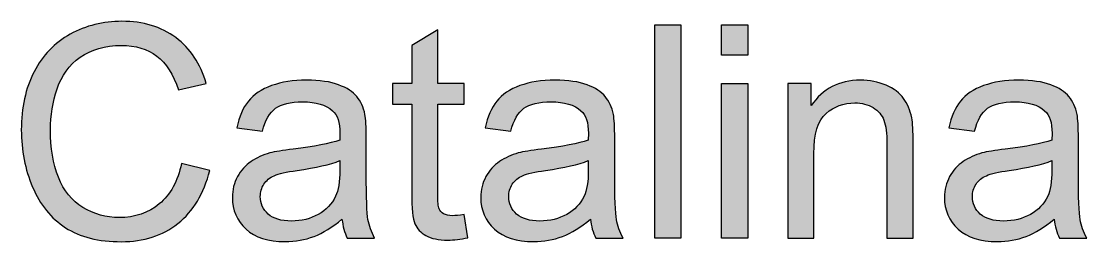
# Model space of a CAD drawing. Extents: x 65 to 351, y 40 to 244.
# Drawn here: x 127.59 to 150.31, y 239.18 to 243.88 of the extents above; entities that cross this region are included whole.
import ezdxf

# ---------------------------------------------------------------- set-up
doc = ezdxf.new("R2010")
doc.units = 0
doc.header["$MEASUREMENT"] = 0
doc.layers.add('TITLE', color=7, linetype='CONTINUOUS')

# ---------------------------------------------------------------- blocks, each defined once
blk = doc.blocks.new('BLOCK_28')
at = {"layer": 'TITLE'}
h = blk.add_hatch(color=7, dxfattribs=at)
h.dxf.hatch_style = 2
edge = h.paths.add_edge_path()
edge.add_spline(control_points=[(131.011, 240.852), (131.011, 240.852), (131.613, 240.701), (131.613, 240.701), (131.487, 240.207), (131.26, 239.83), (130.932, 239.57), (130.605, 239.311), (130.204, 239.181), (129.731, 239.181), (129.241, 239.181), (128.843, 239.281), (128.536, 239.48), (128.229, 239.68), (127.995, 239.969), (127.835, 240.347), (127.675, 240.725), (127.595, 241.132), (127.595, 241.566), (127.595, 242.039), (127.685, 242.452), (127.866, 242.804), (128.047, 243.157), (128.304, 243.424), (128.638, 243.607), (128.972, 243.79), (129.339, 243.882), (129.74, 243.882), (130.195, 243.882), (130.577, 243.766), (130.887, 243.534), (131.198, 243.303), (131.414, 242.977), (131.535, 242.558), (131.535, 242.558), (130.943, 242.418), (130.943, 242.418), (130.838, 242.749), (130.685, 242.99), (130.484, 243.141), (130.284, 243.292), (130.032, 243.367), (129.728, 243.367), (129.378, 243.367), (129.087, 243.283), (128.852, 243.116), (128.617, 242.948), (128.452, 242.724), (128.357, 242.442), (128.262, 242.159), (128.215, 241.868), (128.215, 241.569), (128.215, 241.182), (128.271, 240.845), (128.384, 240.556), (128.496, 240.268), (128.672, 240.053), (128.909, 239.91), (129.147, 239.767), (129.404, 239.696), (129.681, 239.696), (130.018, 239.696), (130.304, 239.793), (130.537, 239.987), (130.771, 240.182), (130.929, 240.47), (131.011, 240.852)], knot_values=[0, 0, 0, 0, 1, 1, 1, 2, 2, 2, 3, 3, 3, 4, 4, 4, 5, 5, 5, 6, 6, 6, 7, 7, 7, 8, 8, 8, 9, 9, 9, 10, 10, 10, 11, 11, 11, 12, 12, 12, 13, 13, 13, 14, 14, 14, 15, 15, 15, 16, 16, 16, 17, 17, 17, 18, 18, 18, 19, 19, 19, 20, 20, 20, 21, 21, 21, 22, 22, 22, 22], degree=3, periodic=1)
h = blk.add_hatch(color=7, dxfattribs=at)
h.dxf.hatch_style = 2
edge = h.paths.add_edge_path()
edge.add_spline(control_points=[(137.033, 239.758), (137.033, 239.758), (137.113, 239.265), (137.113, 239.265), (136.956, 239.232), (136.816, 239.215), (136.692, 239.215), (136.489, 239.215), (136.332, 239.247), (136.22, 239.312), (136.109, 239.376), (136.03, 239.46), (135.985, 239.564), (135.939, 239.669), (135.917, 239.888), (135.917, 240.223), (135.917, 240.223), (135.917, 242.118), (135.917, 242.118), (135.917, 242.118), (135.507, 242.118), (135.507, 242.118), (135.507, 242.118), (135.507, 242.552), (135.507, 242.552), (135.507, 242.552), (135.917, 242.552), (135.917, 242.552), (135.917, 242.552), (135.917, 243.367), (135.917, 243.367), (135.917, 243.367), (136.472, 243.702), (136.472, 243.702), (136.472, 243.702), (136.472, 242.552), (136.472, 242.552), (136.472, 242.552), (137.033, 242.552), (137.033, 242.552), (137.033, 242.552), (137.033, 242.118), (137.033, 242.118), (137.033, 242.118), (136.472, 242.118), (136.472, 242.118), (136.472, 242.118), (136.472, 240.192), (136.472, 240.192), (136.472, 240.033), (136.481, 239.931), (136.501, 239.885), (136.521, 239.84), (136.553, 239.803), (136.597, 239.777), (136.642, 239.75), (136.705, 239.736), (136.788, 239.736), (136.85, 239.736), (136.932, 239.744), (137.033, 239.758)], knot_values=[0, 0, 0, 0, 1, 1, 1, 2, 2, 2, 3, 3, 3, 4, 4, 4, 5, 5, 5, 6, 6, 6, 7, 7, 7, 8, 8, 8, 9, 9, 9, 10, 10, 10, 11, 11, 11, 12, 12, 12, 13, 13, 13, 14, 14, 14, 15, 15, 15, 16, 16, 16, 17, 17, 17, 18, 18, 18, 19, 19, 19, 20, 20, 20, 20], degree=3, periodic=1)
h = blk.add_hatch(color=7, dxfattribs=at)
h.dxf.hatch_style = 2
h.paths.add_polyline_path([(141.098, 239.259), (141.098, 243.804), (141.656, 243.804), (141.656, 239.259)])
h = blk.add_hatch(color=7, dxfattribs=at)
h.dxf.hatch_style = 2
h.paths.add_polyline_path([(142.524, 243.162), (142.524, 243.804), (143.082, 243.804), (143.082, 243.162)])
h.paths.add_polyline_path([(142.524, 239.259), (142.524, 242.552), (143.082, 242.552), (143.082, 239.259)])
h = blk.add_hatch(color=7, dxfattribs=at)
h.dxf.hatch_style = 2
edge = h.paths.add_edge_path()
edge.add_spline(control_points=[(134.431, 239.665), (134.225, 239.489), (134.026, 239.365), (133.835, 239.293), (133.643, 239.221), (133.438, 239.184), (133.219, 239.184), (132.857, 239.184), (132.579, 239.273), (132.385, 239.449), (132.191, 239.626), (132.094, 239.852), (132.094, 240.127), (132.094, 240.288), (132.13, 240.435), (132.204, 240.569), (132.277, 240.702), (132.373, 240.809), (132.492, 240.89), (132.611, 240.97), (132.745, 241.031), (132.894, 241.073), (133.003, 241.102), (133.168, 241.129), (133.39, 241.156), (133.84, 241.21), (134.172, 241.274), (134.385, 241.349), (134.387, 241.425), (134.388, 241.474), (134.388, 241.494), (134.388, 241.722), (134.335, 241.882), (134.23, 241.975), (134.087, 242.101), (133.875, 242.164), (133.594, 242.164), (133.332, 242.164), (133.138, 242.118), (133.013, 242.026), (132.888, 241.934), (132.795, 241.771), (132.735, 241.538), (132.735, 241.538), (132.19, 241.612), (132.19, 241.612), (132.239, 241.846), (132.321, 242.034), (132.435, 242.178), (132.548, 242.322), (132.713, 242.432), (132.928, 242.51), (133.143, 242.587), (133.392, 242.626), (133.675, 242.626), (133.956, 242.626), (134.184, 242.593), (134.36, 242.527), (134.536, 242.461), (134.665, 242.377), (134.748, 242.277), (134.83, 242.177), (134.888, 242.05), (134.921, 241.897), (134.94, 241.802), (134.949, 241.631), (134.949, 241.383), (134.949, 241.383), (134.949, 240.639), (134.949, 240.639), (134.949, 240.12), (134.961, 239.792), (134.985, 239.654), (135.009, 239.517), (135.056, 239.385), (135.126, 239.259), (135.126, 239.259), (134.543, 239.259), (134.543, 239.259), (134.485, 239.375), (134.448, 239.51), (134.431, 239.665)], knot_values=[0, 0, 0, 0, 1, 1, 1, 2, 2, 2, 3, 3, 3, 4, 4, 4, 5, 5, 5, 6, 6, 6, 7, 7, 7, 8, 8, 8, 9, 9, 9, 10, 10, 10, 11, 11, 11, 12, 12, 12, 13, 13, 13, 14, 14, 14, 15, 15, 15, 16, 16, 16, 17, 17, 17, 18, 18, 18, 19, 19, 19, 20, 20, 20, 21, 21, 21, 22, 22, 22, 23, 23, 23, 24, 24, 24, 25, 25, 25, 26, 26, 26, 27, 27, 27, 27], degree=3, periodic=1)
edge = h.paths.add_edge_path()
edge.add_spline(control_points=[(134.385, 240.911), (134.182, 240.829), (133.878, 240.758), (133.473, 240.701), (133.244, 240.667), (133.082, 240.63), (132.987, 240.589), (132.891, 240.548), (132.818, 240.487), (132.766, 240.408), (132.715, 240.328), (132.689, 240.24), (132.689, 240.142), (132.689, 239.994), (132.745, 239.87), (132.858, 239.77), (132.971, 239.671), (133.135, 239.622), (133.352, 239.622), (133.567, 239.622), (133.759, 239.669), (133.926, 239.763), (134.093, 239.857), (134.216, 239.985), (134.295, 240.149), (134.355, 240.275), (134.385, 240.461), (134.385, 240.707), (134.385, 240.707), (134.385, 240.911), (134.385, 240.911)], knot_values=[0, 0, 0, 0, 1, 1, 1, 2, 2, 2, 3, 3, 3, 4, 4, 4, 5, 5, 5, 6, 6, 6, 7, 7, 7, 8, 8, 8, 9, 9, 9, 10, 10, 10, 10], degree=3, periodic=1)
h = blk.add_hatch(color=7, dxfattribs=at)
h.dxf.hatch_style = 2
edge = h.paths.add_edge_path()
edge.add_spline(control_points=[(139.727, 239.665), (139.521, 239.489), (139.322, 239.365), (139.13, 239.293), (138.939, 239.221), (138.734, 239.184), (138.515, 239.184), (138.153, 239.184), (137.875, 239.273), (137.681, 239.449), (137.487, 239.626), (137.389, 239.852), (137.389, 240.127), (137.389, 240.288), (137.426, 240.435), (137.499, 240.569), (137.573, 240.702), (137.669, 240.809), (137.788, 240.89), (137.907, 240.97), (138.04, 241.031), (138.189, 241.073), (138.299, 241.102), (138.464, 241.129), (138.685, 241.156), (139.136, 241.21), (139.468, 241.274), (139.681, 241.349), (139.683, 241.425), (139.684, 241.474), (139.684, 241.494), (139.684, 241.722), (139.631, 241.882), (139.526, 241.975), (139.383, 242.101), (139.171, 242.164), (138.89, 242.164), (138.628, 242.164), (138.434, 242.118), (138.309, 242.026), (138.184, 241.934), (138.091, 241.771), (138.031, 241.538), (138.031, 241.538), (137.485, 241.612), (137.485, 241.612), (137.535, 241.846), (137.617, 242.034), (137.73, 242.178), (137.844, 242.322), (138.008, 242.432), (138.223, 242.51), (138.438, 242.587), (138.687, 242.626), (138.971, 242.626), (139.252, 242.626), (139.48, 242.593), (139.656, 242.527), (139.832, 242.461), (139.961, 242.377), (140.043, 242.277), (140.126, 242.177), (140.184, 242.05), (140.217, 241.897), (140.236, 241.802), (140.245, 241.631), (140.245, 241.383), (140.245, 241.383), (140.245, 240.639), (140.245, 240.639), (140.245, 240.12), (140.257, 239.792), (140.281, 239.654), (140.304, 239.517), (140.351, 239.385), (140.422, 239.259), (140.422, 239.259), (139.839, 239.259), (139.839, 239.259), (139.781, 239.375), (139.744, 239.51), (139.727, 239.665)], knot_values=[0, 0, 0, 0, 1, 1, 1, 2, 2, 2, 3, 3, 3, 4, 4, 4, 5, 5, 5, 6, 6, 6, 7, 7, 7, 8, 8, 8, 9, 9, 9, 10, 10, 10, 11, 11, 11, 12, 12, 12, 13, 13, 13, 14, 14, 14, 15, 15, 15, 16, 16, 16, 17, 17, 17, 18, 18, 18, 19, 19, 19, 20, 20, 20, 21, 21, 21, 22, 22, 22, 23, 23, 23, 24, 24, 24, 25, 25, 25, 26, 26, 26, 27, 27, 27, 27], degree=3, periodic=1)
edge = h.paths.add_edge_path()
edge.add_spline(control_points=[(139.681, 240.911), (139.478, 240.829), (139.174, 240.758), (138.769, 240.701), (138.54, 240.667), (138.377, 240.63), (138.282, 240.589), (138.187, 240.548), (138.114, 240.487), (138.062, 240.408), (138.011, 240.328), (137.985, 240.24), (137.985, 240.142), (137.985, 239.994), (138.041, 239.87), (138.154, 239.77), (138.266, 239.671), (138.431, 239.622), (138.648, 239.622), (138.863, 239.622), (139.054, 239.669), (139.222, 239.763), (139.389, 239.857), (139.512, 239.985), (139.591, 240.149), (139.651, 240.275), (139.681, 240.461), (139.681, 240.707), (139.681, 240.707), (139.681, 240.911), (139.681, 240.911)], knot_values=[0, 0, 0, 0, 1, 1, 1, 2, 2, 2, 3, 3, 3, 4, 4, 4, 5, 5, 5, 6, 6, 6, 7, 7, 7, 8, 8, 8, 9, 9, 9, 10, 10, 10, 10], degree=3, periodic=1)
h = blk.add_hatch(color=7, dxfattribs=at)
h.dxf.hatch_style = 2
edge = h.paths.add_edge_path()
edge.add_spline(control_points=[(143.932, 239.259), (143.932, 239.259), (143.932, 242.552), (143.932, 242.552), (143.932, 242.552), (144.434, 242.552), (144.434, 242.552), (144.434, 242.552), (144.434, 242.083), (144.434, 242.083), (144.676, 242.445), (145.025, 242.626), (145.482, 242.626), (145.68, 242.626), (145.863, 242.59), (146.029, 242.519), (146.196, 242.448), (146.32, 242.354), (146.403, 242.238), (146.485, 242.123), (146.543, 241.985), (146.576, 241.826), (146.597, 241.723), (146.607, 241.542), (146.607, 241.283), (146.607, 241.283), (146.607, 239.259), (146.607, 239.259), (146.607, 239.259), (146.049, 239.259), (146.049, 239.259), (146.049, 239.259), (146.049, 241.262), (146.049, 241.262), (146.049, 241.489), (146.028, 241.659), (145.984, 241.772), (145.941, 241.884), (145.864, 241.974), (145.753, 242.042), (145.643, 242.109), (145.513, 242.142), (145.364, 242.142), (145.126, 242.142), (144.921, 242.067), (144.749, 241.916), (144.576, 241.765), (144.49, 241.479), (144.49, 241.057), (144.49, 241.057), (144.49, 239.259), (144.49, 239.259), (144.49, 239.259), (143.932, 239.259), (143.932, 239.259)], knot_values=[0, 0, 0, 0, 1, 1, 1, 2, 2, 2, 3, 3, 3, 4, 4, 4, 5, 5, 5, 6, 6, 6, 7, 7, 7, 8, 8, 8, 9, 9, 9, 10, 10, 10, 11, 11, 11, 12, 12, 12, 13, 13, 13, 14, 14, 14, 15, 15, 15, 16, 16, 16, 17, 17, 17, 18, 18, 18, 18], degree=3, periodic=1)
h = blk.add_hatch(color=7, dxfattribs=at)
h.dxf.hatch_style = 2
edge = h.paths.add_edge_path()
edge.add_spline(control_points=[(149.612, 239.665), (149.405, 239.489), (149.206, 239.365), (149.015, 239.293), (148.824, 239.221), (148.619, 239.184), (148.4, 239.184), (148.038, 239.184), (147.76, 239.273), (147.565, 239.449), (147.371, 239.626), (147.274, 239.852), (147.274, 240.127), (147.274, 240.288), (147.311, 240.435), (147.384, 240.569), (147.457, 240.702), (147.554, 240.809), (147.672, 240.89), (147.791, 240.97), (147.925, 241.031), (148.074, 241.073), (148.184, 241.102), (148.349, 241.129), (148.57, 241.156), (149.021, 241.21), (149.352, 241.274), (149.565, 241.349), (149.567, 241.425), (149.568, 241.474), (149.568, 241.494), (149.568, 241.722), (149.516, 241.882), (149.41, 241.975), (149.268, 242.101), (149.056, 242.164), (148.775, 242.164), (148.512, 242.164), (148.318, 242.118), (148.193, 242.026), (148.068, 241.934), (147.976, 241.771), (147.916, 241.538), (147.916, 241.538), (147.37, 241.612), (147.37, 241.612), (147.42, 241.846), (147.501, 242.034), (147.615, 242.178), (147.729, 242.322), (147.893, 242.432), (148.108, 242.51), (148.323, 242.587), (148.572, 242.626), (148.855, 242.626), (149.136, 242.626), (149.365, 242.593), (149.541, 242.527), (149.716, 242.461), (149.845, 242.377), (149.928, 242.277), (150.011, 242.177), (150.069, 242.05), (150.102, 241.897), (150.12, 241.802), (150.13, 241.631), (150.13, 241.383), (150.13, 241.383), (150.13, 240.639), (150.13, 240.639), (150.13, 240.12), (150.142, 239.792), (150.165, 239.654), (150.189, 239.517), (150.236, 239.385), (150.306, 239.259), (150.306, 239.259), (149.724, 239.259), (149.724, 239.259), (149.666, 239.375), (149.628, 239.51), (149.612, 239.665)], knot_values=[0, 0, 0, 0, 1, 1, 1, 2, 2, 2, 3, 3, 3, 4, 4, 4, 5, 5, 5, 6, 6, 6, 7, 7, 7, 8, 8, 8, 9, 9, 9, 10, 10, 10, 11, 11, 11, 12, 12, 12, 13, 13, 13, 14, 14, 14, 15, 15, 15, 16, 16, 16, 17, 17, 17, 18, 18, 18, 19, 19, 19, 20, 20, 20, 21, 21, 21, 22, 22, 22, 23, 23, 23, 24, 24, 24, 25, 25, 25, 26, 26, 26, 27, 27, 27, 27], degree=3, periodic=1)
edge = h.paths.add_edge_path()
edge.add_spline(control_points=[(149.565, 240.911), (149.363, 240.829), (149.059, 240.758), (148.654, 240.701), (148.424, 240.667), (148.262, 240.63), (148.167, 240.589), (148.072, 240.548), (147.999, 240.487), (147.947, 240.408), (147.895, 240.328), (147.869, 240.24), (147.869, 240.142), (147.869, 239.994), (147.926, 239.87), (148.038, 239.77), (148.151, 239.671), (148.316, 239.622), (148.533, 239.622), (148.748, 239.622), (148.939, 239.669), (149.106, 239.763), (149.274, 239.857), (149.397, 239.985), (149.475, 240.149), (149.535, 240.275), (149.565, 240.461), (149.565, 240.707), (149.565, 240.707), (149.565, 240.911), (149.565, 240.911)], knot_values=[0, 0, 0, 0, 1, 1, 1, 2, 2, 2, 3, 3, 3, 4, 4, 4, 5, 5, 5, 6, 6, 6, 7, 7, 7, 8, 8, 8, 9, 9, 9, 10, 10, 10, 10], degree=3, periodic=1)
for points in [[(141.098, 239.259), (141.098, 243.804), (141.656, 243.804), (141.656, 239.259), (141.098, 239.259)], [(142.524, 243.162), (142.524, 243.804), (143.082, 243.804), (143.082, 243.162), (142.524, 243.162)], [(142.524, 239.259), (142.524, 242.552), (143.082, 242.552), (143.082, 239.259), (142.524, 239.259)]]:
    blk.add_lwpolyline(points, dxfattribs=at)
for points, knots in [([(131.011, 240.852), (131.011, 240.852), (131.613, 240.701), (131.613, 240.701), (131.487, 240.207), (131.26, 239.83), (130.932, 239.57), (130.605, 239.311), (130.204, 239.181), (129.731, 239.181), (129.241, 239.181), (128.843, 239.281), (128.536, 239.48), (128.229, 239.68), (127.995, 239.969), (127.835, 240.347), (127.675, 240.725), (127.595, 241.132), (127.595, 241.566), (127.595, 242.039), (127.685, 242.452), (127.866, 242.804), (128.047, 243.157), (128.304, 243.424), (128.638, 243.607), (128.972, 243.79), (129.339, 243.882), (129.74, 243.882), (130.195, 243.882), (130.577, 243.766), (130.887, 243.534), (131.198, 243.303), (131.414, 242.977), (131.535, 242.558), (131.535, 242.558), (130.943, 242.418), (130.943, 242.418), (130.838, 242.749), (130.685, 242.99), (130.484, 243.141), (130.284, 243.292), (130.032, 243.367), (129.728, 243.367), (129.378, 243.367), (129.087, 243.283), (128.852, 243.116), (128.617, 242.948), (128.452, 242.724), (128.357, 242.442), (128.262, 242.159), (128.215, 241.868), (128.215, 241.569), (128.215, 241.182), (128.271, 240.845), (128.384, 240.556), (128.496, 240.268), (128.672, 240.053), (128.909, 239.91), (129.147, 239.767), (129.404, 239.696), (129.681, 239.696), (130.018, 239.696), (130.304, 239.793), (130.537, 239.987), (130.771, 240.182), (130.929, 240.47), (131.011, 240.852)], [0, 0, 0, 0, 1, 1, 1, 2, 2, 2, 3, 3, 3, 4, 4, 4, 5, 5, 5, 6, 6, 6, 7, 7, 7, 8, 8, 8, 9, 9, 9, 10, 10, 10, 11, 11, 11, 12, 12, 12, 13, 13, 13, 14, 14, 14, 15, 15, 15, 16, 16, 16, 17, 17, 17, 18, 18, 18, 19, 19, 19, 20, 20, 20, 21, 21, 21, 22, 22, 22, 22]), ([(137.033, 239.758), (137.033, 239.758), (137.113, 239.265), (137.113, 239.265), (136.956, 239.232), (136.816, 239.215), (136.692, 239.215), (136.489, 239.215), (136.332, 239.247), (136.22, 239.312), (136.109, 239.376), (136.03, 239.46), (135.985, 239.564), (135.939, 239.669), (135.917, 239.888), (135.917, 240.223), (135.917, 240.223), (135.917, 242.118), (135.917, 242.118), (135.917, 242.118), (135.507, 242.118), (135.507, 242.118), (135.507, 242.118), (135.507, 242.552), (135.507, 242.552), (135.507, 242.552), (135.917, 242.552), (135.917, 242.552), (135.917, 242.552), (135.917, 243.367), (135.917, 243.367), (135.917, 243.367), (136.472, 243.702), (136.472, 243.702), (136.472, 243.702), (136.472, 242.552), (136.472, 242.552), (136.472, 242.552), (137.033, 242.552), (137.033, 242.552), (137.033, 242.552), (137.033, 242.118), (137.033, 242.118), (137.033, 242.118), (136.472, 242.118), (136.472, 242.118), (136.472, 242.118), (136.472, 240.192), (136.472, 240.192), (136.472, 240.033), (136.481, 239.931), (136.501, 239.885), (136.521, 239.84), (136.553, 239.803), (136.597, 239.777), (136.642, 239.75), (136.705, 239.736), (136.788, 239.736), (136.85, 239.736), (136.932, 239.744), (137.033, 239.758)], [0, 0, 0, 0, 1, 1, 1, 2, 2, 2, 3, 3, 3, 4, 4, 4, 5, 5, 5, 6, 6, 6, 7, 7, 7, 8, 8, 8, 9, 9, 9, 10, 10, 10, 11, 11, 11, 12, 12, 12, 13, 13, 13, 14, 14, 14, 15, 15, 15, 16, 16, 16, 17, 17, 17, 18, 18, 18, 19, 19, 19, 20, 20, 20, 20]), ([(134.431, 239.665), (134.225, 239.489), (134.026, 239.365), (133.835, 239.293), (133.643, 239.221), (133.438, 239.184), (133.219, 239.184), (132.857, 239.184), (132.579, 239.273), (132.385, 239.449), (132.191, 239.626), (132.094, 239.852), (132.094, 240.127), (132.094, 240.288), (132.13, 240.435), (132.204, 240.569), (132.277, 240.702), (132.373, 240.809), (132.492, 240.89), (132.611, 240.97), (132.745, 241.031), (132.894, 241.073), (133.003, 241.102), (133.168, 241.129), (133.39, 241.156), (133.84, 241.21), (134.172, 241.274), (134.385, 241.349), (134.387, 241.425), (134.388, 241.474), (134.388, 241.494), (134.388, 241.722), (134.335, 241.882), (134.23, 241.975), (134.087, 242.101), (133.875, 242.164), (133.594, 242.164), (133.332, 242.164), (133.138, 242.118), (133.013, 242.026), (132.888, 241.934), (132.795, 241.771), (132.735, 241.538), (132.735, 241.538), (132.19, 241.612), (132.19, 241.612), (132.239, 241.846), (132.321, 242.034), (132.435, 242.178), (132.548, 242.322), (132.713, 242.432), (132.928, 242.51), (133.143, 242.587), (133.392, 242.626), (133.675, 242.626), (133.956, 242.626), (134.184, 242.593), (134.36, 242.527), (134.536, 242.461), (134.665, 242.377), (134.748, 242.277), (134.83, 242.177), (134.888, 242.05), (134.921, 241.897), (134.94, 241.802), (134.949, 241.631), (134.949, 241.383), (134.949, 241.383), (134.949, 240.639), (134.949, 240.639), (134.949, 240.12), (134.961, 239.792), (134.985, 239.654), (135.009, 239.517), (135.056, 239.385), (135.126, 239.259), (135.126, 239.259), (134.543, 239.259), (134.543, 239.259), (134.485, 239.375), (134.448, 239.51), (134.431, 239.665)], [0, 0, 0, 0, 1, 1, 1, 2, 2, 2, 3, 3, 3, 4, 4, 4, 5, 5, 5, 6, 6, 6, 7, 7, 7, 8, 8, 8, 9, 9, 9, 10, 10, 10, 11, 11, 11, 12, 12, 12, 13, 13, 13, 14, 14, 14, 15, 15, 15, 16, 16, 16, 17, 17, 17, 18, 18, 18, 19, 19, 19, 20, 20, 20, 21, 21, 21, 22, 22, 22, 23, 23, 23, 24, 24, 24, 25, 25, 25, 26, 26, 26, 27, 27, 27, 27]), ([(139.727, 239.665), (139.521, 239.489), (139.322, 239.365), (139.13, 239.293), (138.939, 239.221), (138.734, 239.184), (138.515, 239.184), (138.153, 239.184), (137.875, 239.273), (137.681, 239.449), (137.487, 239.626), (137.389, 239.852), (137.389, 240.127), (137.389, 240.288), (137.426, 240.435), (137.499, 240.569), (137.573, 240.702), (137.669, 240.809), (137.788, 240.89), (137.907, 240.97), (138.04, 241.031), (138.189, 241.073), (138.299, 241.102), (138.464, 241.129), (138.685, 241.156), (139.136, 241.21), (139.468, 241.274), (139.681, 241.349), (139.683, 241.425), (139.684, 241.474), (139.684, 241.494), (139.684, 241.722), (139.631, 241.882), (139.526, 241.975), (139.383, 242.101), (139.171, 242.164), (138.89, 242.164), (138.628, 242.164), (138.434, 242.118), (138.309, 242.026), (138.184, 241.934), (138.091, 241.771), (138.031, 241.538), (138.031, 241.538), (137.485, 241.612), (137.485, 241.612), (137.535, 241.846), (137.617, 242.034), (137.73, 242.178), (137.844, 242.322), (138.008, 242.432), (138.223, 242.51), (138.438, 242.587), (138.687, 242.626), (138.971, 242.626), (139.252, 242.626), (139.48, 242.593), (139.656, 242.527), (139.832, 242.461), (139.961, 242.377), (140.043, 242.277), (140.126, 242.177), (140.184, 242.05), (140.217, 241.897), (140.236, 241.802), (140.245, 241.631), (140.245, 241.383), (140.245, 241.383), (140.245, 240.639), (140.245, 240.639), (140.245, 240.12), (140.257, 239.792), (140.281, 239.654), (140.304, 239.517), (140.351, 239.385), (140.422, 239.259), (140.422, 239.259), (139.839, 239.259), (139.839, 239.259), (139.781, 239.375), (139.744, 239.51), (139.727, 239.665)], [0, 0, 0, 0, 1, 1, 1, 2, 2, 2, 3, 3, 3, 4, 4, 4, 5, 5, 5, 6, 6, 6, 7, 7, 7, 8, 8, 8, 9, 9, 9, 10, 10, 10, 11, 11, 11, 12, 12, 12, 13, 13, 13, 14, 14, 14, 15, 15, 15, 16, 16, 16, 17, 17, 17, 18, 18, 18, 19, 19, 19, 20, 20, 20, 21, 21, 21, 22, 22, 22, 23, 23, 23, 24, 24, 24, 25, 25, 25, 26, 26, 26, 27, 27, 27, 27]), ([(143.932, 239.259), (143.932, 239.259), (143.932, 242.552), (143.932, 242.552), (143.932, 242.552), (144.434, 242.552), (144.434, 242.552), (144.434, 242.552), (144.434, 242.083), (144.434, 242.083), (144.676, 242.445), (145.025, 242.626), (145.482, 242.626), (145.68, 242.626), (145.863, 242.59), (146.029, 242.519), (146.196, 242.448), (146.32, 242.354), (146.403, 242.238), (146.485, 242.123), (146.543, 241.985), (146.576, 241.826), (146.597, 241.723), (146.607, 241.542), (146.607, 241.283), (146.607, 241.283), (146.607, 239.259), (146.607, 239.259), (146.607, 239.259), (146.049, 239.259), (146.049, 239.259), (146.049, 239.259), (146.049, 241.262), (146.049, 241.262), (146.049, 241.489), (146.028, 241.659), (145.984, 241.772), (145.941, 241.884), (145.864, 241.974), (145.753, 242.042), (145.643, 242.109), (145.513, 242.142), (145.364, 242.142), (145.126, 242.142), (144.921, 242.067), (144.749, 241.916), (144.576, 241.765), (144.49, 241.479), (144.49, 241.057), (144.49, 241.057), (144.49, 239.259), (144.49, 239.259), (144.49, 239.259), (143.932, 239.259), (143.932, 239.259)], [0, 0, 0, 0, 1, 1, 1, 2, 2, 2, 3, 3, 3, 4, 4, 4, 5, 5, 5, 6, 6, 6, 7, 7, 7, 8, 8, 8, 9, 9, 9, 10, 10, 10, 11, 11, 11, 12, 12, 12, 13, 13, 13, 14, 14, 14, 15, 15, 15, 16, 16, 16, 17, 17, 17, 18, 18, 18, 18]), ([(149.612, 239.665), (149.405, 239.489), (149.206, 239.365), (149.015, 239.293), (148.824, 239.221), (148.619, 239.184), (148.4, 239.184), (148.038, 239.184), (147.76, 239.273), (147.565, 239.449), (147.371, 239.626), (147.274, 239.852), (147.274, 240.127), (147.274, 240.288), (147.311, 240.435), (147.384, 240.569), (147.457, 240.702), (147.554, 240.809), (147.672, 240.89), (147.791, 240.97), (147.925, 241.031), (148.074, 241.073), (148.184, 241.102), (148.349, 241.129), (148.57, 241.156), (149.021, 241.21), (149.352, 241.274), (149.565, 241.349), (149.567, 241.425), (149.568, 241.474), (149.568, 241.494), (149.568, 241.722), (149.516, 241.882), (149.41, 241.975), (149.268, 242.101), (149.056, 242.164), (148.775, 242.164), (148.512, 242.164), (148.318, 242.118), (148.193, 242.026), (148.068, 241.934), (147.976, 241.771), (147.916, 241.538), (147.916, 241.538), (147.37, 241.612), (147.37, 241.612), (147.42, 241.846), (147.501, 242.034), (147.615, 242.178), (147.729, 242.322), (147.893, 242.432), (148.108, 242.51), (148.323, 242.587), (148.572, 242.626), (148.855, 242.626), (149.136, 242.626), (149.365, 242.593), (149.541, 242.527), (149.716, 242.461), (149.845, 242.377), (149.928, 242.277), (150.011, 242.177), (150.069, 242.05), (150.102, 241.897), (150.12, 241.802), (150.13, 241.631), (150.13, 241.383), (150.13, 241.383), (150.13, 240.639), (150.13, 240.639), (150.13, 240.12), (150.142, 239.792), (150.165, 239.654), (150.189, 239.517), (150.236, 239.385), (150.306, 239.259), (150.306, 239.259), (149.724, 239.259), (149.724, 239.259), (149.666, 239.375), (149.628, 239.51), (149.612, 239.665)], [0, 0, 0, 0, 1, 1, 1, 2, 2, 2, 3, 3, 3, 4, 4, 4, 5, 5, 5, 6, 6, 6, 7, 7, 7, 8, 8, 8, 9, 9, 9, 10, 10, 10, 11, 11, 11, 12, 12, 12, 13, 13, 13, 14, 14, 14, 15, 15, 15, 16, 16, 16, 17, 17, 17, 18, 18, 18, 19, 19, 19, 20, 20, 20, 21, 21, 21, 22, 22, 22, 23, 23, 23, 24, 24, 24, 25, 25, 25, 26, 26, 26, 27, 27, 27, 27]), ([(134.385, 240.911), (134.182, 240.829), (133.878, 240.758), (133.473, 240.701), (133.244, 240.667), (133.082, 240.63), (132.987, 240.589), (132.891, 240.548), (132.818, 240.487), (132.766, 240.408), (132.715, 240.328), (132.689, 240.24), (132.689, 240.142), (132.689, 239.994), (132.745, 239.87), (132.858, 239.77), (132.971, 239.671), (133.135, 239.622), (133.352, 239.622), (133.567, 239.622), (133.759, 239.669), (133.926, 239.763), (134.093, 239.857), (134.216, 239.985), (134.295, 240.149), (134.355, 240.275), (134.385, 240.461), (134.385, 240.707), (134.385, 240.707), (134.385, 240.911), (134.385, 240.911)], [0, 0, 0, 0, 1, 1, 1, 2, 2, 2, 3, 3, 3, 4, 4, 4, 5, 5, 5, 6, 6, 6, 7, 7, 7, 8, 8, 8, 9, 9, 9, 10, 10, 10, 10]), ([(139.681, 240.911), (139.478, 240.829), (139.174, 240.758), (138.769, 240.701), (138.54, 240.667), (138.377, 240.63), (138.282, 240.589), (138.187, 240.548), (138.114, 240.487), (138.062, 240.408), (138.011, 240.328), (137.985, 240.24), (137.985, 240.142), (137.985, 239.994), (138.041, 239.87), (138.154, 239.77), (138.266, 239.671), (138.431, 239.622), (138.648, 239.622), (138.863, 239.622), (139.054, 239.669), (139.222, 239.763), (139.389, 239.857), (139.512, 239.985), (139.591, 240.149), (139.651, 240.275), (139.681, 240.461), (139.681, 240.707), (139.681, 240.707), (139.681, 240.911), (139.681, 240.911)], [0, 0, 0, 0, 1, 1, 1, 2, 2, 2, 3, 3, 3, 4, 4, 4, 5, 5, 5, 6, 6, 6, 7, 7, 7, 8, 8, 8, 9, 9, 9, 10, 10, 10, 10]), ([(149.565, 240.911), (149.363, 240.829), (149.059, 240.758), (148.654, 240.701), (148.424, 240.667), (148.262, 240.63), (148.167, 240.589), (148.072, 240.548), (147.999, 240.487), (147.947, 240.408), (147.895, 240.328), (147.869, 240.24), (147.869, 240.142), (147.869, 239.994), (147.926, 239.87), (148.038, 239.77), (148.151, 239.671), (148.316, 239.622), (148.533, 239.622), (148.748, 239.622), (148.939, 239.669), (149.106, 239.763), (149.274, 239.857), (149.397, 239.985), (149.475, 240.149), (149.535, 240.275), (149.565, 240.461), (149.565, 240.707), (149.565, 240.707), (149.565, 240.911), (149.565, 240.911)], [0, 0, 0, 0, 1, 1, 1, 2, 2, 2, 3, 3, 3, 4, 4, 4, 5, 5, 5, 6, 6, 6, 7, 7, 7, 8, 8, 8, 9, 9, 9, 10, 10, 10, 10])]:
    blk.add_open_spline(points, degree=3, knots=knots, dxfattribs=at)

msp = doc.modelspace()

# ---------------------------------------------------------------- block references
at = {"layer": 'TITLE'}
msp.add_blockref('BLOCK_28', (0, 0), dxfattribs=at)

doc.saveas('drawing.dxf')
